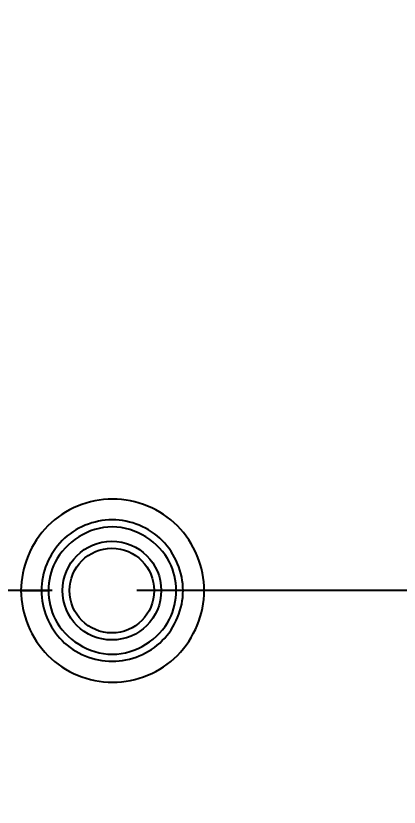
# Model space of a CAD drawing. Header units: millimetres. Extents: x 4086 to 8300, y 123 to 1549.
# Drawn here: x 7707.51 to 7714.3, y 603.03 to 617.05 of the extents above; entities that cross this region are included whole.
import ezdxf

# ---------------------------------------------------------------- set-up
doc = ezdxf.new("R2010")
doc.units = ezdxf.units.MM
doc.linetypes.add('CENTER', pattern=[0.6, 0.375, -0.075, 0.075, -0.075])
for name, color, linetype in [('中心线', 7, 'Continuous'), ('外形图', 7, 'Continuous'), ('尺寸标注', 7, 'Continuous'), ('运动范围', 7, 'Continuous')]:
    doc.layers.add(name, color=color, linetype=linetype)
doc.styles.add('思源黑', font='SourceHanSansCN-Normal.ttf')
doc.dimstyles.new('尺寸标注_1_4比例', dxfattribs={"dimtxt": 7, "dimasz": 6, "dimexe": 2, "dimexo": 1.5, "dimgap": 1, "dimtad": 1, "dimdec": 1, "dimlfac": 4, "dimdsep": 46, "dimtxsty": '思源黑', "dimcen": 0.09, "dimadec": 0, "dimazin": 0, "dimtp": 0.01, "dimtm": 0.01, "dimtfac": 1, "dimtdec": 1, "dimtofl": 0, "dimtmove": 0, "dimatfit": 3, "dimfxl": 1, "dimtolj": 1, "dimarcsym": 0})

# ---------------------------------------------------------------- blocks, each defined once
blk = doc.blocks.new('*D749')
at = {"layer": 'Defpoints', "color": 0}
for p in [(7701.103, 606.863), (7716.045, 606.863), (7783.633, 606.863), (7961.601, 575.482), (7746.537, 550.462)]:
    blk.add_point(p, dxfattribs=at)
at = {"layer": '尺寸标注', "color": 0, "lineweight": -2}
blk.add_line((7717.545, 606.863), (7718.126, 606.863), dxfattribs=at)
blk.add_arc((7783.633, 606.863), 67.507, 185.09413, 344.90587, dxfattribs=at)
at = {"layer": '尺寸标注', "color": 0}
for points in [[(7717.392, 600.913), (7715.394, 600.824), (7716.126, 606.863)], [(7849.787, 589.066), (7847.834, 589.501), (7850.114, 595.14)]]:
    blk.add_solid(points, dxfattribs=at)
at = {"layer": '尺寸标注', "color": 0, "insert": (7783.633, 544.066), "char_height": 7, "attachment_point": 5, "style": '思源黑'}
blk.add_mtext('\\A1;+\\A1;170%%d', dxfattribs=at)
blk = doc.blocks.new('*D750')
at = {"layer": 'Defpoints', "color": 0}
for p in [(7746.494, 663.333), (7961.606, 638.226), (7701.103, 606.863), (7720.683, 606.863), (7783.633, 606.863)]:
    blk.add_point(p, dxfattribs=at)
at = {"layer": '尺寸标注', "color": 0, "lineweight": -2}
blk.add_arc((7783.633, 606.863), 67.588, 15.08218, 174.91199, dxfattribs=at)
at = {"layer": '尺寸标注', "color": 0}
for points in [[(7847.916, 624.232), (7849.869, 624.667), (7850.195, 618.593)], [(7715.312, 612.901), (7717.31, 612.813), (7716.045, 606.863)]]:
    blk.add_solid(points, dxfattribs=at)
at = {"layer": '尺寸标注', "color": 0, "insert": (7783.633, 679.161), "char_height": 7, "attachment_point": 5, "style": '思源黑'}
blk.add_mtext('\\A1;-\\A1;170%%d', dxfattribs=at)

msp = doc.modelspace()

# ---------------------------------------------------------------- linework, layer by layer
at = {"layer": '中心线', "linetype": 'CENTER', "ltscale": 20}
msp.add_line((7981.1487, 606.8692), (7585.9109, 606.8692), dxfattribs=at)
at = {"layer": '外形图'}
for p, q in [((7707.5978, 606.8692), (7707.3119, 606.8692)), ((7707.5978, 606.8692), (7708.0838, 606.8692)), ((7710.8464, 606.8692), (7710.3503, 606.8692)), ((7714.4638, 606.8692), (7710.8464, 606.8692))]:
    msp.add_line(p, q, dxfattribs=at)
for radius in [0.875, 0.75]:
    msp.add_circle((7709.209, 606.8692), radius, dxfattribs=at)
for points, knots in [([(7710.8464, 606.8692), (7710.8463, 607.2834), (7710.4943, 608.1462), (7709.2222, 608.6647), (7707.9499, 608.1465), (7707.5979, 607.2835), (7707.5978, 606.8692)], [0, 0, 0, 0, 0.2500243, 0.4999704, 0.7499363, 1, 1, 1, 1]), ([(7710.4712, 606.8692), (7710.4711, 607.1893), (7710.1982, 607.856), (7709.215, 608.2557), (7708.2314, 607.8562), (7707.9589, 607.1893), (7707.9588, 606.8692)], [0, 0, 0, 0, 0.2499748, 0.4999999, 0.7500189, 1, 1, 1, 1]), ([(7710.2303, 607.3748), (7710.0522, 607.7291), (7709.2175, 608.2678), (7708.3821, 607.7297), (7708.2039, 607.3755)], [0, 0, 0, 0, 0.5000293, 1, 1, 1, 1]), ([(7707.5978, 606.8692), (7707.5979, 606.4549), (7707.9499, 605.5921), (7709.2221, 605.0737), (7710.4943, 605.592), (7710.8463, 606.4549), (7710.8464, 606.8692)], [0, 0, 0, 0, 0.250035, 0.4999989, 0.7499467, 1, 1, 1, 1]), ([(7707.9588, 606.8692), (7707.9589, 606.5491), (7708.2315, 605.8822), (7709.215, 605.4827), (7710.1983, 605.8824), (7710.4712, 606.5491), (7710.4712, 606.8692)], [0, 0, 0, 0, 0.2499805, 0.4999972, 0.7500242, 1, 1, 1, 1]), ([(7708.2038, 606.3632), (7708.3819, 606.0089), (7709.217, 605.4706), (7710.0518, 606.009), (7710.2301, 606.3632)], [0, 0, 0, 0, 0.4999732, 1, 1, 1, 1])]:
    msp.add_open_spline(points, degree=3, knots=knots, dxfattribs=at)
for points in [[(7708.2039, 607.3755), (7708.126, 607.2205), (7708.0838, 607.0427), (7708.0838, 606.8692)], [(7710.3503, 606.8692), (7710.3502, 607.0424), (7710.3081, 607.22), (7710.2303, 607.3748)], [(7708.0838, 606.8692), (7708.0838, 606.6958), (7708.126, 606.5181), (7708.2038, 606.3632)], [(7710.2301, 606.3632), (7710.308, 606.518), (7710.3503, 606.6958), (7710.3503, 606.8692)]]:
    msp.add_open_spline(points, degree=3, dxfattribs=at)
at = {"layer": '运动范围'}
msp.add_arc((7783.7746, 606.8692), 180.575, 10, 349.993572, dxfattribs=at)

# ---------------------------------------------------------------- dimensions: what is measured, and where the dimension line sits
at = {"layer": '尺寸标注'}
for base, line1, line2, text, picture, middle in [((7746.4945, 663.3329), ((7701.103, 606.8629), (7720.6832, 606.8629)), ((7783.6327, 606.8629), (7961.6062, 638.2257)), '\\A1;-<>', '*D750', (7783.6327, 674.4507)), ((7746.5371, 550.4618), ((7701.103, 606.8629), (7716.0449, 606.8629)), ((7961.6009, 575.4823), (7783.6327, 606.8629)), '\\A1;+<>', '*D749', (7783.6327, 539.3561))]:
    dim = msp.add_angular_dim_2l(base=base, line1=line1, line2=line2, text=text, dimstyle='尺寸标注_1_4比例', dxfattribs=at)
    dim.commit()
    dim.dimension.update_dxf_attribs({"geometry": picture, "text_midpoint": middle, "dimtype": 162})

doc.saveas('drawing.dxf')
